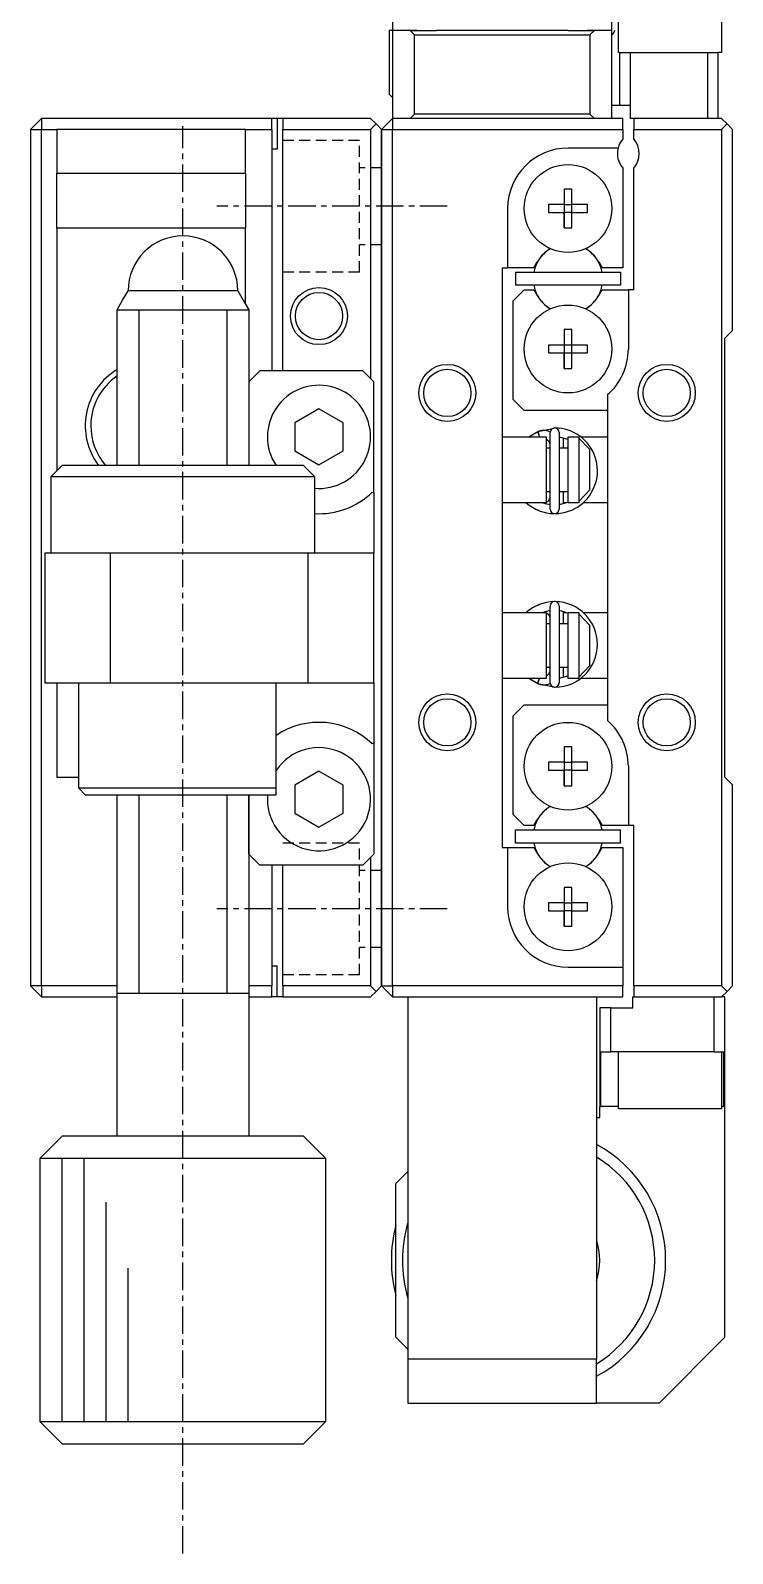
# Model space of a CAD drawing. Extents: x 10 to 335, y 10 to 233.
# Drawn here: x 302.6 to 334.6, y 101.7 to 171 of the extents above; entities that cross this region are included whole.
import ezdxf

# ---------------------------------------------------------------- set-up
doc = ezdxf.new("R2010")
doc.units = 0
doc.linetypes.add('CENTER', pattern=[2, 1.25, -0.25, 0.25, -0.25])
doc.linetypes.add('DASHED', pattern=[0.75, 0.5, -0.25])
doc.layers.get('0').update_dxf_attribs({"linetype": 'CONTINUOUS'})
doc.layers.add('CENTER', color=1, linetype='CENTER')

msp = doc.modelspace()

# ---------------------------------------------------------------- linework, layer by layer
at = {"color": 7, "linetype": 'CONTINUOUS'}
for p, q in [((329.375, 170), (329.375, 172.6)), ((334.075, 172.6), (334.075, 170)), ((319.075, 171.5), (319.075, 171)), ((329.075, 171), (329.075, 171.5)), ((318.925, 171), (318.925, 168.1)), ((319.075, 171), (318.925, 171)), ((319.875, 171), (319.075, 171)), ((319.075, 171), (319.075, 167)), ((320.203, 171), (319.875, 171)), ((319.875, 171), (320.075, 170.8)), ((319.875, 171), (320.203, 171)), ((320.075, 170.8), (328.075, 170.8)), ((320.075, 167.2), (320.075, 170.8)), ((320.203, 171), (321.075, 171)), ((327.075, 171), (321.075, 171)), ((327.075, 171), (327.947, 171)), ((328.275, 171), (327.947, 171)), ((327.947, 171), (328.275, 171)), ((328.075, 170.8), (328.275, 171)), ((328.075, 170.8), (328.075, 167.2)), ((329.075, 171), (328.275, 171)), ((329.075, 167), (329.075, 171)), ((329.075, 170.79), (329.103, 170.822)), ((329.103, 170.822), (329.132, 170.859)), ((329.132, 170.859), (329.159, 170.899)), ((329.159, 170.899), (329.183, 170.941)), ((329.183, 170.941), (329.206, 170.987)), ((329.206, 170.987), (329.217, 171.011)), ((329.425, 170), (329.375, 170)), ((329.425, 170), (329.425, 167.6)), ((329.425, 170), (329.925, 170)), ((329.925, 167.6), (329.925, 170)), ((329.925, 170), (333.425, 170)), ((333.425, 170), (333.425, 167)), ((333.425, 170), (333.925, 170)), ((334.075, 170), (333.925, 170)), ((333.925, 167), (333.925, 170)), ((319.075, 167.95), (318.925, 168.1)), ((320.075, 167.2), (319.875, 167)), ((328.075, 167.2), (320.075, 167.2)), ((328.275, 167), (328.075, 167.2)), ((329.075, 167.6), (329.425, 167.6)), ((329.425, 167.6), (329.925, 167.6)), ((329.925, 167), (329.925, 167.6)), ((302.575, 166.5), (303.075, 167)), ((302.575, 166.5), (303.075, 166.5)), ((302.575, 166.5), (302.575, 127.5)), ((313.575, 167), (303.075, 167)), ((303.075, 167), (303.075, 166.5)), ((303.075, 166.5), (303.775, 166.5)), ((303.075, 127.5), (303.075, 166.5)), ((312.375, 166.5), (303.775, 166.5)), ((303.775, 166.5), (303.775, 164.5)), ((312.375, 164.5), (312.375, 166.5)), ((312.375, 166.5), (313.575, 166.5)), ((313.575, 166.5), (313.575, 167)), ((313.825, 167), (313.575, 167)), ((313.575, 166.5), (313.575, 155.5)), ((313.825, 167), (313.825, 165.6)), ((314.075, 167), (313.825, 167)), ((318.075, 167), (314.075, 167)), ((314.075, 167), (314.075, 166.5)), ((314.075, 166.5), (318.075, 166.5)), ((314.075, 155.5), (314.075, 166.5)), ((318.325, 166.75), (318.075, 167)), ((318.075, 166.5), (318.325, 166.75)), ((318.075, 166.5), (318.075, 155.15)), ((318.575, 166.5), (318.325, 166.75)), ((318.575, 166.5), (319.075, 167)), ((318.575, 166.5), (318.575, 127.5)), ((318.575, 166.5), (319.075, 166.5)), ((318.575, 127.5), (318.575, 166.5)), ((329.575, 167), (319.075, 167)), ((319.075, 167), (319.075, 166.5)), ((319.075, 166.5), (329.575, 166.5)), ((319.075, 127.5), (319.075, 166.5)), ((329.575, 166.5), (329.575, 167)), ((329.575, 166.5), (329.575, 166.061)), ((330.075, 167), (329.925, 167)), ((334.075, 167), (330.075, 167)), ((330.075, 167), (330.075, 166.5)), ((330.075, 166.5), (334.075, 166.5)), ((330.075, 166.061), (330.075, 166.5)), ((334.325, 166.75), (334.075, 167)), ((334.075, 166.5), (334.325, 166.75)), ((334.075, 166.5), (334.075, 127.5)), ((334.325, 166.75), (334.575, 166.5)), ((334.575, 157.35), (334.575, 166.5)), ((313.825, 165.6), (313.575, 165.6)), ((329.357, 165.65), (327.075, 165.65)), ((303.775, 164.5), (312.375, 164.5)), ((303.775, 162), (303.775, 164.5)), ((312.375, 164.5), (312.375, 162)), ((329.575, 164.739), (329.575, 160.2)), ((330.075, 159.2), (330.075, 164.739)), ((326.895, 163.786), (326.895, 163.08)), ((327.255, 163.786), (326.895, 163.786)), ((326.895, 163.786), (326.895, 163.08)), ((327.255, 163.08), (327.255, 163.786)), ((326.189, 163.08), (326.189, 162.72)), ((326.895, 163.08), (326.189, 163.08)), ((326.905, 163.07), (326.895, 163.08)), ((327.245, 163.07), (326.905, 163.07)), ((326.905, 163.07), (326.905, 162.73)), ((327.245, 163.07), (327.255, 163.08)), ((327.245, 162.73), (327.245, 163.07)), ((327.961, 163.08), (327.255, 163.08)), ((327.961, 162.72), (327.961, 163.08)), ((324.325, 162.9), (324.325, 160.2)), ((326.189, 162.72), (326.895, 162.72)), ((326.905, 162.73), (326.895, 162.72)), ((326.895, 162.72), (326.895, 162.014)), ((326.895, 162.014), (326.895, 162.72)), ((326.905, 162.73), (327.245, 162.73)), ((327.245, 162.73), (327.255, 162.72)), ((327.255, 162.72), (327.961, 162.72)), ((327.255, 162.014), (327.255, 162.72)), ((312.375, 162), (303.775, 162)), ((303.775, 162), (303.775, 150.95)), ((312.375, 158.544), (312.375, 162)), ((326.895, 162.014), (327.255, 162.014)), ((325.524, 160.2), (325.674, 160.46)), ((328.476, 160.46), (328.626, 160.2)), ((324.075, 160.2), (324.075, 133.8)), ((324.075, 160.2), (324.325, 160.2)), ((325.524, 160.2), (324.325, 160.2)), ((324.675, 160), (324.675, 159.4)), ((324.675, 160), (329.475, 160)), ((329.575, 160.2), (328.626, 160.2)), ((329.475, 160), (329.475, 159.4)), ((306.775, 158.717), (307.025, 159.15)), ((309.548, 159.15), (307.025, 159.15)), ((312.025, 159.15), (309.548, 159.15)), ((312.025, 159.15), (312.275, 158.717)), ((324.575, 158.7), (325.075, 159.2)), ((329.475, 159.4), (324.675, 159.4)), ((325.075, 159.2), (325.524, 159.2)), ((325.524, 159.2), (325.674, 158.94)), ((328.476, 158.94), (328.626, 159.2)), ((328.626, 159.2), (329.825, 159.2)), ((330.075, 159.2), (329.825, 159.2)), ((329.825, 159.2), (329.825, 156.5)), ((306.525, 158.284), (306.775, 158.717)), ((306.525, 158.284), (309.552, 158.284)), ((306.525, 151.2), (306.525, 158.284)), ((309.552, 158.284), (312.525, 158.284)), ((312.275, 158.717), (312.525, 158.284)), ((312.525, 158.284), (312.525, 151.2)), ((324.575, 154.2), (324.575, 158.7)), ((326.895, 157.386), (326.895, 156.68)), ((327.255, 157.386), (326.895, 157.386)), ((326.895, 157.386), (326.895, 156.68)), ((327.255, 156.68), (327.255, 157.386)), ((334.575, 157.35), (334.225, 157)), ((334.225, 137), (334.225, 157)), ((326.189, 156.68), (326.189, 156.32)), ((326.895, 156.68), (326.189, 156.68)), ((326.189, 156.32), (326.895, 156.32)), ((326.905, 156.67), (326.895, 156.68)), ((326.905, 156.33), (326.895, 156.32)), ((326.895, 156.32), (326.895, 155.614)), ((326.895, 155.614), (326.895, 156.32)), ((327.245, 156.67), (326.905, 156.67)), ((326.905, 156.67), (326.905, 156.33)), ((326.905, 156.33), (327.245, 156.33)), ((327.245, 156.67), (327.255, 156.68)), ((327.245, 156.33), (327.245, 156.67)), ((327.245, 156.33), (327.255, 156.32)), ((327.961, 156.68), (327.255, 156.68)), ((327.255, 156.32), (327.961, 156.32)), ((327.255, 155.614), (327.255, 156.32)), ((327.961, 156.32), (327.961, 156.68)), ((312.525, 155), (313.025, 155.5)), ((317.725, 155.5), (313.025, 155.5)), ((317.725, 155.5), (318.225, 155)), ((326.895, 155.614), (327.255, 155.614)), ((312.525, 155), (312.525, 151.2)), ((318.225, 149.952), (318.225, 155)), ((325.075, 153.7), (324.575, 154.2)), ((328.875, 154.421), (328.875, 139.579)), ((315.725, 153.77), (314.625, 153.135)), ((316.825, 153.135), (315.725, 153.77)), ((328.875, 153.7), (325.075, 153.7)), ((314.625, 153.135), (314.625, 151.865)), ((316.825, 151.865), (316.825, 153.135)), ((325.284, 152.5), (325.705, 152.746)), ((325.696, 152.742), (326.444, 152.902)), ((325.696, 152.742), (325.769, 152.5)), ((325.701, 152.738), (325.7, 152.733)), ((325.7, 152.733), (325.701, 152.727)), ((325.702, 152.745), (325.701, 152.742)), ((325.701, 152.742), (325.701, 152.738)), ((325.701, 152.727), (325.702, 152.719)), ((325.704, 152.747), (325.702, 152.745)), ((325.702, 152.719), (325.703, 152.711)), ((325.703, 152.711), (325.705, 152.702)), ((325.707, 152.748), (325.704, 152.747)), ((325.705, 152.747), (325.735, 152.759)), ((325.705, 152.702), (325.707, 152.691)), ((325.707, 152.691), (325.71, 152.68)), ((325.71, 152.68), (325.713, 152.669)), ((325.713, 152.669), (325.717, 152.656)), ((325.717, 152.656), (325.721, 152.643)), ((325.721, 152.643), (325.726, 152.63)), ((325.726, 152.63), (325.731, 152.616)), ((325.731, 152.616), (325.736, 152.602)), ((325.735, 152.759), (325.768, 152.771)), ((325.736, 152.602), (325.742, 152.587)), ((325.742, 152.587), (325.748, 152.572)), ((325.768, 152.771), (325.801, 152.78)), ((325.801, 152.78), (325.834, 152.788)), ((325.834, 152.788), (325.868, 152.794)), ((325.868, 152.794), (325.902, 152.799)), ((325.902, 152.799), (325.937, 152.801)), ((325.937, 152.801), (325.971, 152.802)), ((325.971, 152.802), (326.006, 152.802)), ((326.006, 152.802), (326.04, 152.799)), ((326.04, 152.799), (326.074, 152.795)), ((326.074, 152.795), (326.108, 152.789)), ((326.108, 152.789), (326.142, 152.782)), ((326.142, 152.782), (326.175, 152.772)), ((326.175, 152.772), (326.208, 152.762)), ((326.208, 152.762), (326.24, 152.749)), ((326.24, 152.749), (326.271, 152.735)), ((326.268, 149.203), (326.268, 152.703)), ((326.668, 152.703), (326.668, 149.203)), ((324.075, 152.5), (326.075, 152.5)), ((325.748, 152.572), (325.754, 152.558)), ((325.754, 152.558), (325.76, 152.543)), ((325.76, 152.543), (325.766, 152.528)), ((325.766, 152.528), (325.773, 152.514)), ((325.773, 152.514), (325.78, 152.5)), ((326.075, 152.5), (326.075, 149.5)), ((326.085, 152.38), (326.075, 152.384)), ((326.075, 152), (326.268, 152)), ((326.099, 152.374), (326.085, 152.38)), ((326.112, 152.367), (326.099, 152.374)), ((326.125, 152.36), (326.112, 152.367)), ((326.137, 152.352), (326.125, 152.36)), ((326.149, 152.344), (326.137, 152.352)), ((326.161, 152.334), (326.149, 152.344)), ((326.172, 152.325), (326.161, 152.334)), ((326.182, 152.314), (326.172, 152.325)), ((326.192, 152.304), (326.182, 152.314)), ((326.202, 152.292), (326.192, 152.304)), ((326.211, 152.281), (326.202, 152.292)), ((326.219, 152.269), (326.211, 152.281)), ((326.227, 152.256), (326.219, 152.269)), ((326.234, 152.243), (326.227, 152.256)), ((326.24, 152.23), (326.234, 152.243)), ((326.246, 152.216), (326.24, 152.23)), ((326.251, 152.203), (326.246, 152.216)), ((326.256, 152.189), (326.251, 152.203)), ((326.26, 152.174), (326.256, 152.189)), ((326.263, 152.16), (326.26, 152.174)), ((326.265, 152.145), (326.263, 152.16)), ((326.267, 152.131), (326.265, 152.145)), ((326.268, 152.116), (326.267, 152.131)), ((326.268, 152.102), (326.268, 152.116)), ((327.075, 152.38), (326.668, 152.491)), ((326.668, 152), (327.075, 152)), ((326.875, 152), (326.875, 152.45)), ((327.075, 149.5), (327.075, 152.5)), ((327.075, 152.5), (327.575, 152.5)), ((327.575, 152.5), (327.575, 152.446)), ((327.575, 152.446), (327.575, 149.554)), ((328.075, 151.917), (327.575, 152.446)), ((327.653, 152.5), (328.875, 152.5)), ((328.075, 150.083), (328.075, 151.917)), ((303.525, 150.7), (304.025, 151.2)), ((315.025, 151.2), (304.025, 151.2)), ((314.625, 151.865), (315.725, 151.23)), ((315.025, 151.2), (315.525, 150.7)), ((315.725, 151.23), (316.825, 151.865)), ((303.525, 150.7), (315.525, 150.7)), ((303.525, 147.2), (303.525, 150.7)), ((315.525, 150.7), (315.525, 147.2)), ((318.156, 149.982), (318.225, 149.952)), ((318.225, 149.952), (318.225, 147.2)), ((326.268, 150), (326.075, 150)), ((327.075, 150), (326.668, 150)), ((326.875, 149.5), (326.875, 150)), ((327.575, 149.554), (328.075, 150.083)), ((326.075, 149.5), (324.075, 149.5)), ((325.704, 149.159), (325.705, 149.159)), ((325.705, 149.159), (325.707, 149.158)), ((325.757, 149.139), (325.705, 149.159)), ((325.709, 149.159), (325.707, 149.158)), ((325.707, 149.158), (325.707, 149.159)), ((325.758, 149.139), (325.757, 149.139)), ((325.759, 149.138), (325.758, 149.139)), ((325.76, 149.138), (325.759, 149.138)), ((325.763, 149.137), (325.76, 149.138)), ((325.764, 149.137), (325.763, 149.137)), ((325.927, 149.5), (326.04, 149.462)), ((326.04, 149.462), (326.268, 149.415)), ((326.075, 149.522), (326.079, 149.523)), ((326.079, 149.523), (326.092, 149.529)), ((326.092, 149.529), (326.106, 149.535)), ((326.106, 149.535), (326.119, 149.543)), ((326.119, 149.543), (326.131, 149.55)), ((326.131, 149.55), (326.144, 149.559)), ((326.144, 149.559), (326.155, 149.568)), ((326.155, 149.568), (326.167, 149.577)), ((326.167, 149.577), (326.177, 149.587)), ((326.177, 149.587), (326.188, 149.598)), ((326.188, 149.598), (326.198, 149.609)), ((326.198, 149.609), (326.207, 149.62)), ((326.207, 149.62), (326.215, 149.632)), ((326.215, 149.632), (326.223, 149.645)), ((326.223, 149.645), (326.231, 149.657)), ((326.231, 149.657), (326.238, 149.671)), ((326.238, 149.671), (326.244, 149.684)), ((326.244, 149.684), (326.249, 149.698)), ((326.249, 149.698), (326.254, 149.712)), ((326.254, 149.712), (326.258, 149.726)), ((326.258, 149.726), (326.262, 149.74)), ((326.262, 149.74), (326.264, 149.755)), ((326.264, 149.755), (326.266, 149.769)), ((326.266, 149.769), (326.268, 149.784)), ((326.268, 149.799), (326.268, 149.804)), ((326.268, 149.784), (326.268, 149.799)), ((326.668, 149.415), (327.075, 149.525)), ((327.009, 149.5), (326.875, 149.5)), ((327.009, 149.5), (327.009, 149.5)), ((327.575, 149.5), (327.075, 149.5)), ((327.575, 149.554), (327.575, 149.5)), ((328.875, 149.5), (327.767, 149.5)), ((303.225, 147.2), (303.225, 141.3)), ((306.225, 147.2), (303.225, 147.2)), ((306.225, 141.3), (306.225, 147.2)), ((315.225, 147.2), (306.225, 147.2)), ((315.225, 147.2), (315.225, 141.3)), ((318.225, 147.2), (315.225, 147.2)), ((318.225, 141.3), (318.225, 147.2)), ((324.075, 144.5), (326.075, 144.5)), ((325.704, 144.841), (325.705, 144.841)), ((325.705, 144.841), (325.752, 144.859)), ((325.705, 144.841), (325.707, 144.842)), ((325.707, 144.842), (325.707, 144.841)), ((325.752, 144.859), (325.754, 144.86)), ((325.754, 144.86), (325.756, 144.861)), ((325.756, 144.861), (325.758, 144.861)), ((325.758, 144.861), (325.759, 144.862)), ((325.759, 144.862), (325.76, 144.862)), ((325.76, 144.862), (325.762, 144.863)), ((325.762, 144.863), (325.763, 144.863)), ((325.763, 144.863), (325.764, 144.863)), ((325.764, 144.863), (325.765, 144.864)), ((325.765, 144.864), (325.766, 144.864)), ((326.04, 144.537), (325.927, 144.5)), ((326.268, 144.585), (326.04, 144.537)), ((326.075, 144.5), (326.075, 141.5)), ((326.085, 144.474), (326.075, 144.478)), ((326.099, 144.468), (326.085, 144.474)), ((326.112, 144.461), (326.099, 144.468)), ((326.125, 144.454), (326.112, 144.461)), ((326.137, 144.446), (326.125, 144.454)), ((326.149, 144.437), (326.137, 144.446)), ((326.161, 144.428), (326.149, 144.437)), ((326.172, 144.418), (326.161, 144.428)), ((326.182, 144.408), (326.172, 144.418)), ((326.192, 144.397), (326.182, 144.408)), ((326.202, 144.386), (326.192, 144.397)), ((326.211, 144.374), (326.202, 144.386)), ((326.219, 144.362), (326.211, 144.374)), ((326.227, 144.35), (326.219, 144.362)), ((326.234, 144.337), (326.227, 144.35)), ((326.24, 144.324), (326.234, 144.337)), ((326.246, 144.31), (326.24, 144.324)), ((326.251, 144.296), (326.246, 144.31)), ((326.256, 144.282), (326.251, 144.296)), ((326.26, 144.268), (326.256, 144.282)), ((326.263, 144.254), (326.26, 144.268)), ((326.268, 141.297), (326.268, 144.797)), ((326.668, 144.797), (326.668, 141.297)), ((327.075, 144.475), (326.668, 144.585)), ((326.875, 144), (326.875, 144.5)), ((326.875, 144.5), (327.009, 144.5)), ((327.075, 141.5), (327.075, 144.5)), ((327.075, 144.5), (327.575, 144.5)), ((327.575, 144.5), (327.575, 144.446)), ((327.575, 144.446), (327.575, 141.554)), ((328.075, 143.917), (327.575, 144.446)), ((327.766, 144.5), (327.766, 144.5)), ((327.767, 144.5), (328.875, 144.5)), ((326.075, 144), (326.268, 144)), ((326.265, 144.239), (326.263, 144.254)), ((326.267, 144.225), (326.265, 144.239)), ((326.268, 144.21), (326.267, 144.225)), ((326.268, 144.196), (326.268, 144.21)), ((326.668, 144), (327.075, 144)), ((328.075, 142.083), (328.075, 143.917)), ((326.075, 141.5), (324.075, 141.5)), ((325.705, 141.254), (325.284, 141.5)), ((325.696, 141.258), (325.769, 141.5)), ((325.766, 141.472), (325.773, 141.486)), ((325.773, 141.486), (325.78, 141.5)), ((326.268, 142), (326.075, 142)), ((326.075, 141.616), (326.079, 141.617)), ((326.079, 141.617), (326.092, 141.623)), ((326.092, 141.623), (326.106, 141.629)), ((326.106, 141.629), (326.119, 141.636)), ((326.119, 141.636), (326.131, 141.644)), ((326.131, 141.644), (326.144, 141.652)), ((326.144, 141.652), (326.155, 141.661)), ((326.155, 141.661), (326.167, 141.671)), ((326.167, 141.671), (326.177, 141.681)), ((326.177, 141.681), (326.188, 141.692)), ((326.188, 141.692), (326.198, 141.703)), ((326.198, 141.703), (326.207, 141.714)), ((326.207, 141.714), (326.215, 141.726)), ((326.215, 141.726), (326.223, 141.739)), ((326.223, 141.739), (326.231, 141.751)), ((326.231, 141.751), (326.238, 141.764)), ((326.238, 141.764), (326.244, 141.778)), ((326.244, 141.778), (326.249, 141.792)), ((326.249, 141.792), (326.254, 141.805)), ((326.254, 141.805), (326.258, 141.82)), ((326.258, 141.82), (326.262, 141.834)), ((326.262, 141.834), (326.264, 141.848)), ((326.264, 141.848), (326.266, 141.863)), ((326.266, 141.863), (326.268, 141.878)), ((326.268, 141.892), (326.268, 141.898)), ((326.268, 141.878), (326.268, 141.892)), ((327.075, 142), (326.668, 142)), ((326.668, 141.509), (327.075, 141.62)), ((326.875, 141.551), (326.875, 142)), ((327.575, 141.5), (327.075, 141.5)), ((327.575, 141.554), (328.075, 142.083)), ((327.575, 141.554), (327.575, 141.5)), ((328.875, 141.5), (327.653, 141.5)), ((327.653, 141.5), (327.653, 141.5)), ((303.225, 141.3), (306.225, 141.3)), ((303.775, 141.3), (303.775, 137)), ((304.775, 136.5), (304.775, 141.3)), ((306.225, 141.3), (315.225, 141.3)), ((313.775, 136.5), (313.775, 141.3)), ((315.225, 141.3), (318.225, 141.3)), ((318.225, 141.3), (318.225, 138.548)), ((325.7, 141.267), (325.701, 141.273)), ((325.701, 141.262), (325.7, 141.267)), ((325.701, 141.273), (325.702, 141.281)), ((325.701, 141.258), (325.701, 141.262)), ((325.702, 141.255), (325.701, 141.258)), ((325.702, 141.281), (325.703, 141.289)), ((325.704, 141.253), (325.702, 141.255)), ((325.703, 141.289), (325.705, 141.298)), ((325.707, 141.252), (325.704, 141.253)), ((325.705, 141.298), (325.707, 141.309)), ((325.723, 141.245), (325.705, 141.253)), ((325.707, 141.309), (325.71, 141.32)), ((325.71, 141.32), (325.713, 141.331)), ((325.713, 141.331), (325.717, 141.344)), ((325.717, 141.344), (325.721, 141.357)), ((325.721, 141.357), (325.726, 141.37)), ((325.755, 141.234), (325.723, 141.245)), ((325.726, 141.37), (325.731, 141.384)), ((325.731, 141.384), (325.736, 141.398)), ((325.736, 141.398), (325.742, 141.413)), ((325.742, 141.413), (325.748, 141.428)), ((325.748, 141.428), (325.754, 141.442)), ((325.754, 141.442), (325.76, 141.457)), ((325.788, 141.223), (325.755, 141.234)), ((326.443, 141.098), (325.759, 141.232)), ((325.76, 141.457), (325.766, 141.472)), ((325.821, 141.215), (325.788, 141.223)), ((325.855, 141.208), (325.821, 141.215)), ((325.889, 141.203), (325.855, 141.208)), ((325.923, 141.2), (325.889, 141.203)), ((325.958, 141.198), (325.923, 141.2)), ((325.992, 141.198), (325.958, 141.198)), ((326.026, 141.2), (325.992, 141.198)), ((326.061, 141.203), (326.026, 141.2)), ((326.095, 141.208), (326.061, 141.203)), ((326.128, 141.215), (326.095, 141.208)), ((326.162, 141.224), (326.128, 141.215)), ((326.195, 141.234), (326.162, 141.224)), ((326.227, 141.246), (326.195, 141.234)), ((326.259, 141.259), (326.227, 141.246)), ((326.271, 141.265), (326.259, 141.259)), ((324.575, 139.8), (325.075, 140.3)), ((325.075, 140.3), (328.875, 140.3)), ((324.575, 135.3), (324.575, 139.8)), ((318.225, 138.548), (318.156, 138.518)), ((318.225, 138.548), (318.225, 133.5)), ((326.895, 138.386), (326.895, 137.68)), ((327.255, 138.386), (326.895, 138.386)), ((326.895, 138.386), (326.895, 137.68)), ((327.255, 137.68), (327.255, 138.386)), ((326.189, 137.68), (326.189, 137.32)), ((326.895, 137.68), (326.189, 137.68)), ((326.905, 137.67), (326.895, 137.68)), ((326.905, 137.33), (326.895, 137.32)), ((327.245, 137.67), (326.905, 137.67)), ((326.905, 137.67), (326.905, 137.33)), ((326.905, 137.33), (327.245, 137.33)), ((327.245, 137.67), (327.255, 137.68)), ((327.245, 137.33), (327.245, 137.67)), ((327.245, 137.33), (327.255, 137.32)), ((327.961, 137.68), (327.255, 137.68)), ((327.961, 137.32), (327.961, 137.68)), ((329.825, 137.5), (329.825, 134.8)), ((303.775, 137), (304.775, 137)), ((315.725, 137.27), (314.625, 136.635)), ((314.625, 136.635), (314.625, 135.365)), ((316.825, 136.635), (315.725, 137.27)), ((316.825, 135.365), (316.825, 136.635)), ((326.189, 137.32), (326.895, 137.32)), ((326.895, 137.32), (326.895, 136.614)), ((326.895, 136.614), (326.895, 137.32)), ((327.255, 137.32), (327.961, 137.32)), ((327.255, 136.614), (327.255, 137.32)), ((334.225, 137), (334.575, 136.65)), ((334.575, 127.5), (334.575, 136.65)), ((313.775, 136.5), (304.775, 136.5)), ((305.075, 136.2), (304.775, 136.5)), ((305.075, 136.2), (313.775, 136.2)), ((306.525, 127.15), (306.525, 136.2)), ((312.525, 133.5), (312.525, 136.2)), ((312.525, 136.2), (312.525, 127.15)), ((313.775, 136.2), (313.775, 136.5)), ((326.895, 136.614), (327.255, 136.614)), ((314.625, 135.365), (315.725, 134.73)), ((315.725, 134.73), (316.825, 135.365)), ((325.075, 134.8), (324.575, 135.3)), ((324.675, 134), (324.675, 134.6)), ((324.675, 134.6), (329.475, 134.6)), ((325.524, 134.8), (325.075, 134.8)), ((325.524, 134.8), (325.674, 135.06)), ((328.476, 135.06), (328.626, 134.8)), ((329.825, 134.8), (328.626, 134.8)), ((329.475, 134), (329.475, 134.6)), ((330.075, 134.8), (329.825, 134.8)), ((330.075, 127.5), (330.075, 134.8)), ((329.475, 134), (324.675, 134)), ((313.025, 133), (312.525, 133.5)), ((318.225, 133.5), (317.725, 133)), ((318.075, 133.35), (318.075, 127.5)), ((324.075, 133.8), (324.325, 133.8)), ((324.325, 133.8), (324.325, 131.1)), ((324.325, 133.8), (325.524, 133.8)), ((325.524, 133.8), (325.674, 133.54)), ((328.476, 133.54), (328.626, 133.8)), ((328.626, 133.8), (329.575, 133.8)), ((329.575, 133.8), (329.575, 128.35)), ((317.725, 133), (313.025, 133)), ((313.575, 133), (313.575, 127.5)), ((314.075, 127.5), (314.075, 133)), ((326.895, 131.986), (326.895, 131.28)), ((327.255, 131.986), (326.895, 131.986)), ((326.895, 131.986), (326.895, 131.28)), ((327.255, 131.28), (327.255, 131.986)), ((326.189, 131.28), (326.189, 130.92)), ((326.895, 131.28), (326.189, 131.28)), ((326.905, 131.27), (326.895, 131.28)), ((327.245, 131.27), (326.905, 131.27)), ((326.905, 131.27), (326.905, 130.93)), ((327.245, 131.27), (327.255, 131.28)), ((327.245, 130.93), (327.245, 131.27)), ((327.961, 131.28), (327.255, 131.28)), ((327.961, 130.92), (327.961, 131.28)), ((326.189, 130.92), (326.895, 130.92)), ((326.905, 130.93), (326.895, 130.92)), ((326.895, 130.92), (326.895, 130.214)), ((326.895, 130.214), (326.895, 130.92)), ((326.905, 130.93), (327.245, 130.93)), ((327.245, 130.93), (327.255, 130.92)), ((327.255, 130.92), (327.961, 130.92)), ((327.255, 130.214), (327.255, 130.92)), ((326.895, 130.214), (327.255, 130.214)), ((313.825, 128.4), (313.575, 128.4)), ((313.825, 127), (313.825, 128.4)), ((327.075, 128.35), (329.575, 128.35)), ((329.575, 128.35), (329.575, 127.5)), ((303.075, 127.5), (302.575, 127.5)), ((303.075, 127), (302.575, 127.5)), ((306.525, 127.5), (303.075, 127.5)), ((303.075, 127.5), (303.075, 127)), ((303.075, 127), (306.525, 127)), ((306.525, 127.15), (306.525, 127.155)), ((309.452, 127.15), (306.525, 127.15)), ((306.525, 120.65), (306.525, 127.15)), ((306.525, 127.145), (306.525, 127.15)), ((309.525, 127.15), (309.452, 127.15)), ((309.62, 127.15), (309.525, 127.15)), ((312.525, 127.15), (309.62, 127.15)), ((313.575, 127.5), (312.525, 127.5)), ((312.525, 127.155), (312.525, 127.15)), ((312.525, 127.15), (312.525, 120.65)), ((312.525, 127.15), (312.525, 127.145)), ((312.525, 127), (313.575, 127)), ((313.575, 127), (313.575, 127.5)), ((313.825, 127), (313.575, 127)), ((314.075, 127), (313.825, 127)), ((318.075, 127.5), (314.075, 127.5)), ((314.075, 127.5), (314.075, 127)), ((314.075, 127), (318.075, 127)), ((318.325, 127.25), (318.075, 127.5)), ((318.075, 127), (318.325, 127.25)), ((318.575, 127.5), (318.325, 127.25)), ((318.575, 127.5), (319.075, 127.5)), ((318.575, 127.5), (319.075, 127)), ((329.575, 127.5), (319.075, 127.5)), ((319.075, 127.5), (319.075, 127)), ((319.075, 127), (319.775, 127)), ((319.775, 127), (328.375, 127)), ((319.775, 127), (319.775, 110.5)), ((319.775, 127), (328.375, 127)), ((328.375, 127), (328.375, 110.5)), ((328.375, 127), (329.575, 127)), ((329.575, 127), (329.575, 127.5)), ((330.025, 126.5), (330.025, 127)), ((330.025, 127), (330.075, 127)), ((334.075, 127.5), (330.075, 127.5)), ((330.075, 127.5), (330.075, 127)), ((330.075, 127), (334.075, 127)), ((333.725, 127), (333.725, 124.5)), ((334.325, 127.25), (334.075, 127.5)), ((334.075, 127), (334.325, 127.25)), ((334.225, 127), (334.075, 127)), ((334.225, 124.5), (334.225, 127)), ((334.575, 127.5), (334.325, 127.25)), ((329.025, 126.5), (328.525, 126.5)), ((328.525, 126.5), (328.525, 124.5)), ((329.025, 124.5), (329.025, 126.5)), ((329.025, 126.5), (330.025, 126.5)), ((328.525, 124.5), (329.025, 124.5)), ((328.525, 124.5), (328.525, 122)), ((328.565, 122), (328.565, 124.5)), ((333.725, 124.5), (329.025, 124.5)), ((329.375, 121.9), (329.375, 124.5)), ((333.725, 124.5), (334.225, 124.5)), ((334.075, 124.5), (334.075, 121.9)), ((334.156, 124.5), (334.156, 122)), ((334.225, 122), (334.225, 124.5)), ((328.375, 121.5), (328.525, 121.5)), ((328.525, 122), (328.565, 122)), ((328.525, 121.5), (328.525, 122)), ((329.375, 122), (328.565, 122)), ((334.075, 121.9), (329.375, 121.9)), ((334.156, 122), (334.075, 122)), ((334.156, 122), (334.225, 122)), ((334.225, 111.5), (334.225, 122)), ((303.025, 119.65), (304.025, 120.65)), ((309.575, 120.65), (304.025, 120.65)), ((315.025, 120.65), (309.575, 120.65)), ((315.025, 120.65), (316.025, 119.65)), ((303.025, 119.65), (309.584, 119.65)), ((303.025, 107.65), (303.025, 119.65)), ((309.584, 119.65), (316.025, 119.65)), ((316.025, 119.65), (316.025, 107.65)), ((319.225, 118.5), (319.775, 119.05)), ((319.225, 111.5), (319.225, 118.5)), ((319.775, 110.95), (319.225, 111.5)), ((334.225, 111.5), (331.225, 108.5)), ((328.375, 110.5), (319.775, 110.5)), ((319.775, 110.5), (319.775, 108.5)), ((328.375, 108.5), (328.375, 110.5)), ((319.775, 108.5), (328.375, 108.5)), ((331.225, 108.5), (328.375, 108.5)), ((316.025, 107.65), (303.025, 107.65)), ((304.025, 106.65), (303.025, 107.65)), ((316.025, 107.65), (315.025, 106.65)), ((304.025, 106.65), (315.025, 106.65))]:
    msp.add_line(p, q, dxfattribs=at)
at = {"color": 3, "linetype": 'DASHED'}
for p, q in [((317.575, 166), (314.075, 166)), ((317.575, 160), (317.575, 166)), ((318.575, 164.75), (317.575, 164.75)), ((318.575, 161.25), (317.575, 161.25)), ((317.575, 160), (314.075, 160)), ((317.575, 134), (314.075, 134)), ((317.575, 128), (317.575, 134)), ((318.575, 132.75), (317.575, 132.75)), ((318.575, 129.25), (317.575, 129.25)), ((317.575, 128), (314.075, 128))]:
    msp.add_line(p, q, dxfattribs=at)
at = {"color": 3, "linetype": 'CONTINUOUS'}
for p, q in [((307.525, 151.2), (307.525, 158.284)), ((311.525, 158.284), (311.525, 151.2)), ((307.525, 127.15), (307.525, 136.2)), ((311.525, 136.2), (311.525, 127.15)), ((304.025, 107.65), (304.025, 119.65)), ((305.025, 107.65), (305.025, 119.65)), ((306.025, 107.65), (306.025, 117.65)), ((307.025, 107.65), (307.025, 114.65))]:
    msp.add_line(p, q, dxfattribs=at)
at = {"color": 7, "linetype": 'CONTINUOUS'}
for centre, radius in [((327.075, 162.9), 2), ((315.725, 158), 1.3), ((315.725, 158), 1.075), ((327.075, 156.5), 2), ((321.575, 154.5), 1.075), ((331.575, 154.5), 1.075), ((321.575, 139.5), 1.075), ((331.575, 139.5), 1.075), ((327.075, 137.5), 2), ((327.075, 131.1), 2)]:
    msp.add_circle(centre, radius, dxfattribs=at)
at = {"color": 3, "linetype": 'CONTINUOUS'}
for centre in [(321.575, 154.5), (331.575, 154.5), (321.575, 139.5), (331.575, 139.5)]:
    msp.add_circle(centre, 1.3, dxfattribs=at)
at = {"color": 7, "linetype": 'CONTINUOUS'}
for centre, radius, start, end in [((330.325, 165.4), 1, 138.59038, 165.52249), ((329.325, 165.4), 1, 318.59038, 41.40962), ((327.075, 162.9), 2.75, 90, 180), ((330.325, 165.4), 1, 165.52249, 221.40962), ((309.525, 159.15), 2.5, 0, 180), ((327.19, 159.585), 1.75, 121.88153, 150), ((327.075, 159.7), 1.587, 120.43318, 135.00025), ((327.075, 159.7), 1.587, 44.99975, 59.56682), ((326.96, 159.585), 1.75, 30, 58.11847), ((327.075, 159.7), 1.587, 135.00025, 169.10691), ((327.075, 159.7), 1.587, 10.89309, 44.99975), ((327.075, 159.7), 1.587, 190.89302, 225.00025), ((327.19, 159.815), 1.75, 210, 238.11847), ((326.96, 159.815), 1.75, 301.88153, 330), ((327.075, 159.7), 1.587, 314.99975, 349.10698), ((327.075, 159.7), 1.587, 225.00025, 239.56674), ((327.075, 159.7), 1.587, 300.43326, 314.99975), ((327.075, 156.5), 2.75, 310.88519, 0), ((308.075, 153), 3, 121.10892, 216.8699), ((308.075, 153), 2.75, 124.30765, 180), ((315.725, 152.5), 2.35, 265.11786, 180), ((308.075, 153), 2.75, 180, 220.88519), ((326.468, 152.703), 0.2, 0, 180), ((326.466, 150.945), 1.957, 54.31539, 89.13829), ((315.725, 152.5), 2.35, 180, 213.58624), ((326.468, 150.953), 1.949, 270.84752, 54.226), ((315.725, 152.5), 3.5, 266.72417, 313.98901), ((326.47, 150.957), 1.953, 228.26222, 269.19179), ((326.468, 149.203), 0.2, 180, 0), ((326.47, 143.043), 1.953, 90.83742, 131.73552), ((326.468, 144.797), 0.2, 0, 180), ((326.468, 143.047), 1.949, 270.80251, 89.25591), ((326.468, 141.297), 0.2, 180, 0), ((315.725, 136), 3.5, 46.01099, 123.85844), ((327.075, 137.5), 2.75, 0, 49.11481), ((315.725, 136), 2.35, 180, 146.07689), ((315.725, 136), 2.35, 175.11786, 180), ((327.075, 134.3), 1.587, 134.99975, 169.10698), ((327.19, 134.185), 1.75, 121.88153, 150), ((327.075, 134.3), 1.587, 120.43326, 134.99975), ((327.075, 134.3), 1.587, 45.00025, 59.56674), ((326.96, 134.185), 1.75, 30, 58.11847), ((327.075, 134.3), 1.587, 10.89302, 45.00025), ((327.075, 134.3), 1.587, 190.89309, 224.99975), ((327.075, 134.3), 1.587, 315.00025, 349.10691), ((327.19, 134.415), 1.75, 210, 238.11847), ((327.075, 134.3), 1.587, 224.99975, 239.56682), ((327.075, 134.3), 1.587, 300.43318, 315.00025), ((326.96, 134.415), 1.75, 301.88153, 330), ((327.075, 131.1), 2.75, 180, 270), ((325.525, 115), 6, 298.35935, 61.64065), ((325.525, 115), 5.5, 301.21037, 58.78963), ((325.525, 115), 6.5, 165.74997, 194.25003), ((325.525, 115), 6, 163.40216, 196.59784), ((325.525, 115), 3, 341.80513, 18.19487)]:
    msp.add_arc(centre, radius, start, end, dxfattribs=at)
at = {"layer": 'CENTER', "color": 1, "linetype": 'CENTER'}
for p, q in [((309.525, 101.65), (309.525, 166.65)), ((321.575, 163), (311.075, 163)), ((321.575, 131), (311.075, 131))]:
    msp.add_line(p, q, dxfattribs=at)

doc.saveas('drawing.dxf')
